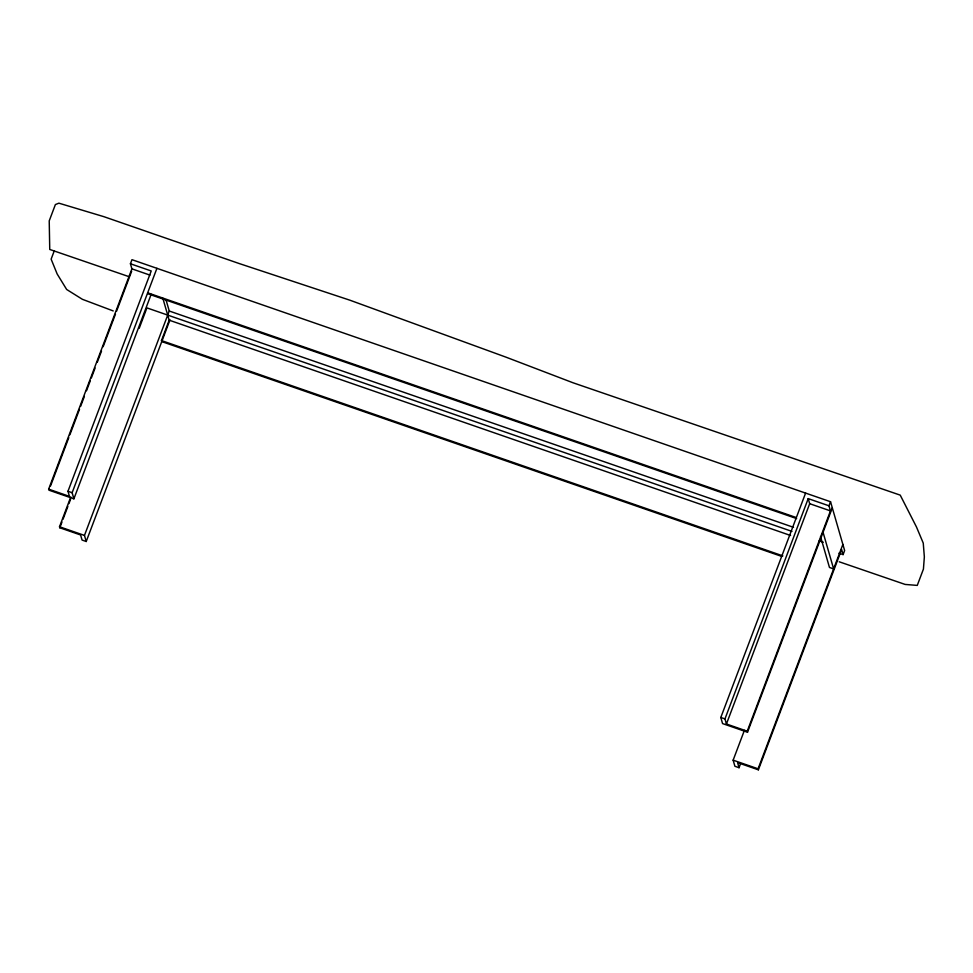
<?xml version="1.0" encoding="UTF-8"?>
<svg xmlns="http://www.w3.org/2000/svg" width="973" height="973" viewBox="0 0 973 973"><rect width="100%" height="100%" fill="white"/><g stroke="black" fill="none" stroke-linecap="round" stroke-linejoin="round"><path stroke-width="1.46" d="M54.22 250.985L51.131 259.146L57.164 273.985L66.663 289.48L82.389 299.307L113.221 310.934M151.168 294.308L73.887 498.821L48.942 490.173L48.65 489.151L131.902 268.852L130.431 263.768L131.975 259.682L830.541 501.74L844.637 550.523L843.092 554.598L838.933 553.163M50.56 485.916L68.803 437.631M69.874 434.785L79.531 409.219M80.601 406.386L84.359 396.437M86.512 390.757L90.27 380.82M91.34 377.974L95.099 368.037M97.239 362.357L101.533 350.998M103.138 346.729L115.483 314.072M116.565 311.226L131.671 271.224M48.65 489.151L69.436 496.364L67.976 491.28L151.216 270.968L130.431 263.768M73.887 498.821L72.136 492.715L156.921 268.329M169.983 319.837L86.22 541.499L82.073 540.064L80.601 534.98L59.803 527.78L59.511 526.758L70.786 496.935M59.803 527.78L61.956 522.087M63.026 519.241L67.867 506.459M68.937 503.613L70.555 499.344M139.212 328.29L146.923 307.894L791.986 531.404M86.22 541.499L84.469 535.405L169.253 311.019L165.994 299.757M781.733 556.41L161.761 341.596L161.469 340.574L169.18 320.178L162.832 298.212M832.304 507.833L747.519 732.219L722.562 723.584L720.811 717.478L805.595 493.092M747.228 731.21L726.43 723.997L724.958 718.925L808.21 498.614L828.996 505.814L830.468 510.898L747.228 731.21L747.519 732.219M726.43 723.997L809.682 503.698L808.21 498.614M828.996 505.814L830.541 501.74M740.672 763.44L739.054 767.709L734.895 766.262L733.143 760.168L744.406 730.346M739.054 767.709L737.595 762.625L758.381 769.825L758.089 768.804L842.873 544.418M758.381 769.825L841.633 549.514L843.092 554.598M128.898 276.624L49.745 249.453L49.222 220.871L55.388 204.561L58.891 203.175L103.88 216.675L239.042 263.488L349.83 300.171L505.972 357.152L573.036 382.778L900.232 495.135L916.469 526.977L923.255 543.104L924.35 556.921L923.426 569.096L917.259 585.405L905.145 584.432L839.237 561.798M131.902 268.852L149.915 275.091M809.682 503.698L830.468 510.898M796.34 517.575L147.665 292.812L147.969 293.822L796.644 518.585M169.253 311.019L793.53 527.33M819.157 540.818L823.316 542.253M169.18 320.178L790.587 535.491M161.469 340.574L782.876 555.887M67.976 491.28L72.136 492.715M720.811 717.478L724.958 718.925M59.511 526.758L84.469 535.405M733.143 760.168L758.089 768.804M823.061 532.316L833.63 568.901L829.47 567.466L820.519 536.5"/></g></svg>
